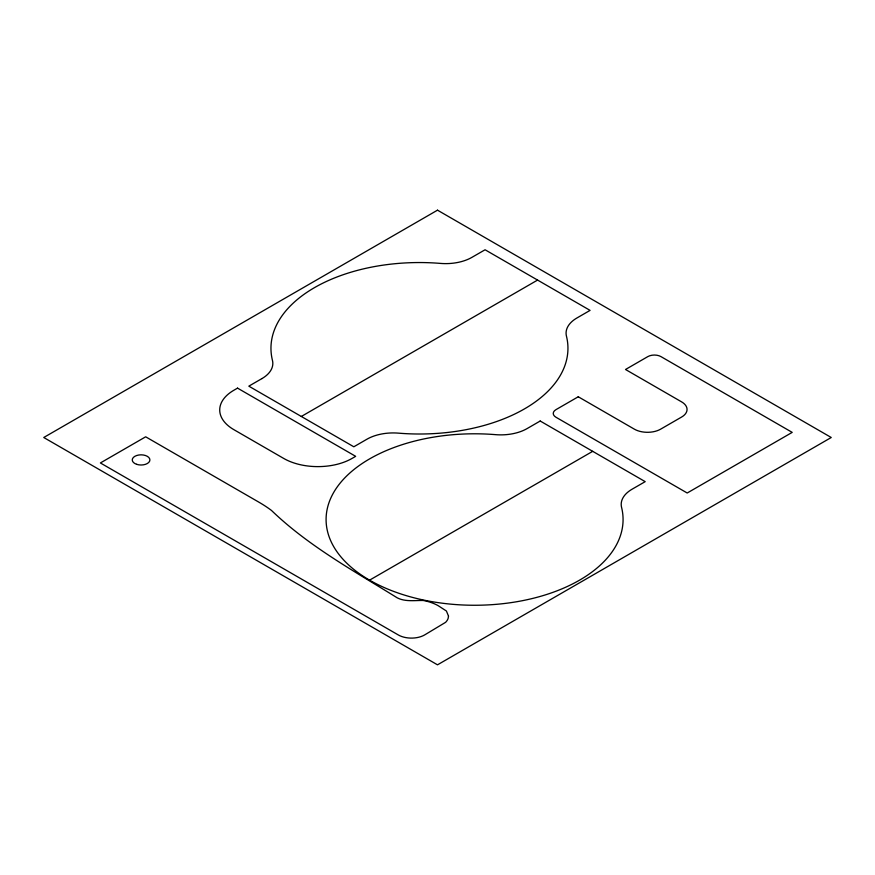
<?xml version="1.0" encoding="UTF-8"?>
<svg xmlns="http://www.w3.org/2000/svg" width="875" height="875" viewBox="0 0 875 875"><rect width="100%" height="100%" fill="white"/><g stroke="black" fill="none" stroke-linecap="round" stroke-linejoin="round"><path stroke-width="1.31" d="M301.328 416.467L537.578 280.077M369.578 580.147L592.703 451.325M448.503 616.087L448.153 618.308A21.952 12.666 0 0 1 445.572 622.344L424.583 634.966A18.561 10.719 0 0 1 398.333 634.966L100.395 462.952L145.677 436.811L258.836 502.141A148.487 85.728 0 0 1 271.502 510.464C308.459 546.055 353.97 570.981 397.261 597.855C405.245 601.934 414.586 600.359 423.205 600.48A37.122 21.438 0 0 1 438.331 605.773L446.414 611.023L448.503 616.087M437.5 210.175L43.75 437.5L437.5 664.825L831.25 437.5L437.5 210.175M237.541 388.128L233.866 390.25A48.256 27.858 0 0 0 233.866 429.658L283.741 458.456A48.256 27.858 0 0 0 351.991 458.456L355.666 456.334L237.541 388.128M261.953 378.58L248.828 386.159L353.828 446.786L366.953 439.206A37.122 21.438 0 0 1 398.453 433.147A148.487 85.728 0 0 0 566.453 336.153A37.122 21.438 0 0 1 576.953 317.964L590.078 310.384L485.078 249.769L471.953 257.337A37.122 21.438 0 0 1 440.453 263.408A148.487 85.728 0 0 0 272.453 360.402A37.122 21.438 0 0 1 261.953 378.58M578.266 396.769L555.953 409.653A9.286 5.359 0 0 0 555.953 417.233L687.203 493.008L792.203 432.381L660.953 356.606A9.286 5.359 0 0 0 647.828 356.606L625.516 369.491L681.625 401.887A18.561 10.719 0 0 1 681.625 417.036L660.625 429.166A18.561 10.719 0 0 1 634.375 429.166L578.266 396.769M540.203 421.017L527.078 428.597A37.122 21.438 0 0 1 495.578 434.656A148.487 85.728 0 0 0 326.255 515.473A148.487 85.728 0 0 0 481.6 605.161A148.487 85.728 0 0 0 621.578 507.402A37.122 21.438 0 0 1 632.078 489.212L645.203 481.644L540.203 421.017M136.675 464.33A8.816 5.086 0 0 0 149.898 459.922A8.816 5.086 0 0 0 136.675 455.514A8.816 5.086 0 0 0 136.675 464.33"/></g></svg>
